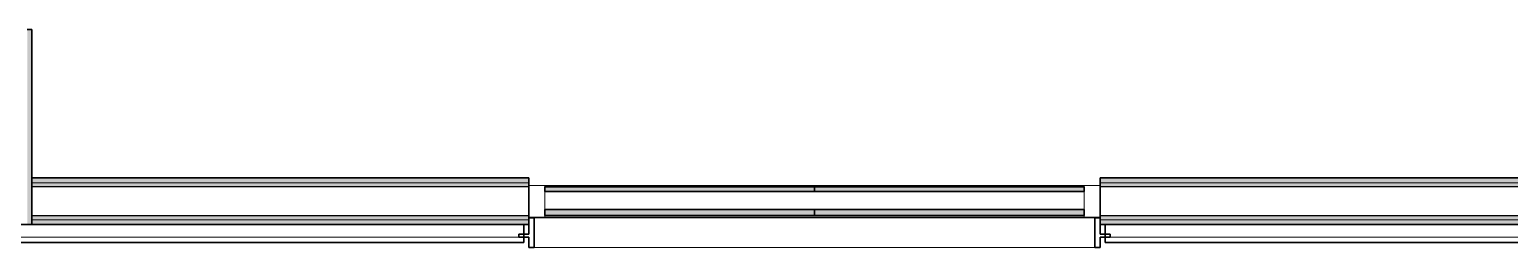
# Model space of a CAD drawing. Header units: millimetres. Extents: x 155920 to 295199, y -4084 to 97293.
# Drawn here: x 182412 to 187076, y 15039 to 15725 of the extents above; entities that cross this region are included whole.
import ezdxf

# ---------------------------------------------------------------- set-up
doc = ezdxf.new("R2010")
doc.units = ezdxf.units.MM
doc.header["$MEASUREMENT"] = 0
for name, color, linetype, lineweight in [('A-GLAZ-CURT', 7, 'CONTINUOUS', 9), ('A-GLAZ-CWMG', 7, 'CONTINUOUS', 9), ('A-WALL', 7, 'CONTINUOUS', 9), ('A-WALL-PATT', 7, 'CONTINUOUS', 25), ('I-WALL', 7, 'CONTINUOUS', 9)]:
    doc.layers.add(name, color=color, linetype=linetype, lineweight=lineweight)

msp = doc.modelspace()

# ---------------------------------------------------------------- hatches: boundary and pattern name
at = {"layer": 'A-GLAZ-CURT'}
h = msp.add_hatch(color=256, dxfattribs=at)
h.paths.add_polyline_path([(184035.8, 15139), (184885.8, 15139), (184885.8, 15158.5), (184035.8, 15158.5)], flags=0)
h.paths.add_polyline_path([(184885.8, 15214.5), (184885.8, 15229), (184035.8, 15229), (184035.8, 15214.5), (184250.8, 15214.5)], flags=0)
h = msp.add_hatch(color=256, dxfattribs=at)
h.paths.add_polyline_path([(184885.8, 15139), (185735.8, 15139), (185735.8, 15158.5), (184885.8, 15158.5)], flags=0)
h.paths.add_polyline_path([(185735.8, 15214.5), (185735.8, 15229), (184885.8, 15229), (184885.8, 15214.5), (185100.8, 15214.5)], flags=0)
at = {"layer": 'A-WALL-PATT', "lineweight": 5}
msp.add_hatch(color=256, dxfattribs=at).paths.add_polyline_path([(182419.6, 15110.5), (182419.6, 15725.1), (182404.6, 15725.1), (182404.6, 15110.5)], flags=0)
h = msp.add_hatch(color=256, dxfattribs=at)
h.paths.add_polyline_path([(187490.7, 15242.5), (187490.7, 15257.5), (185785.8, 15257.5), (185785.8, 15242.5), (187240.9, 15242.5)], flags=0)
h.paths.add_polyline_path([(183054.8, 15242.5), (183985.8, 15242.5), (183985.8, 15257.5), (182419.6, 15257.5), (182419.6, 15242.5), (182456.7, 15242.5)], flags=0)
h = msp.add_hatch(color=256, dxfattribs=at)
h.paths.add_polyline_path([(187490.7, 15230), (187490.7, 15242.5), (185785.8, 15242.5), (185785.8, 15230), (187240.9, 15230)], flags=0)
h.paths.add_polyline_path([(183985.8, 15230), (183985.8, 15242.5), (182419.6, 15242.5), (182419.6, 15230), (183054.8, 15230)], flags=0)
h = msp.add_hatch(color=256, dxfattribs=at)
h.paths.add_polyline_path([(187240.9, 15125.5), (187490.7, 15125.5), (187490.7, 15138), (185785.8, 15138), (185785.8, 15125.5), (186642.9, 15125.5)], flags=0)
h.paths.add_polyline_path([(183985.8, 15125.5), (183985.8, 15138), (182419.6, 15138), (182419.6, 15125.5), (183054.8, 15125.5)], flags=0)
at = {"layer": 'A-WALL-PATT', "lineweight": 9}
h = msp.add_hatch(color=256, dxfattribs=at)
h.paths.add_polyline_path([(187490.7, 15110.5), (187490.7, 15125.5), (185785.8, 15125.5), (185785.8, 15110.5), (187240.9, 15110.5)], flags=0)
h.paths.add_polyline_path([(183985.8, 15110.5), (183985.8, 15125.5), (182419.6, 15125.5), (182419.6, 15110.5), (183054.8, 15110.5)], flags=0)

# ---------------------------------------------------------------- linework, layer by layer
at = {"layer": 'A-GLAZ-CURT', "lineweight": 30}
for p, q in [((184885.8, 15229), (184035.8, 15229)), ((184035.8, 15229), (184035.8, 15214.5)), ((184035.8, 15214.5), (184885.8, 15214.5)), ((184885.8, 15214.5), (184885.8, 15229)), ((185735.8, 15229), (184885.8, 15229)), ((184885.8, 15229), (184885.8, 15214.5)), ((184885.8, 15214.5), (185735.8, 15214.5)), ((185735.8, 15214.5), (185735.8, 15229)), ((184885.8, 15158.5), (184035.8, 15158.5)), ((184035.8, 15158.5), (184035.8, 15139)), ((184885.8, 15139), (184885.8, 15158.5)), ((185735.8, 15158.5), (184885.8, 15158.5)), ((184885.8, 15158.5), (184885.8, 15139)), ((185735.8, 15139), (185735.8, 15158.5)), ((184035.8, 15139), (184885.8, 15139)), ((184885.8, 15139), (185735.8, 15139))]:
    msp.add_line(p, q, dxfattribs=at)
at = {"layer": 'A-GLAZ-CWMG', "lineweight": 20}
for p, q in [((184035.8, 15234), (183985.8, 15234)), ((183985.8, 15234), (183985.8, 15134)), ((184035.8, 15134), (184035.8, 15234)), ((183985.8, 15134), (184035.8, 15134))]:
    msp.add_line(p, q, dxfattribs=at)
at = {"layer": 'A-GLAZ-CWMG'}
for p, q in [((184885.8, 15234), (184035.8, 15234)), ((185735.8, 15234), (184885.8, 15234)), ((184885.8, 15134), (184035.8, 15134)), ((185735.8, 15134), (184885.8, 15134))]:
    msp.add_line(p, q, dxfattribs=at)
at = {"layer": 'A-GLAZ-CWMG', "lineweight": 20, "extrusion": (0, 0, -1)}
for p, q in [((185785.8, 15234), (185735.8, 15234)), ((185735.8, 15234), (185735.8, 15134)), ((185785.8, 15134), (185785.8, 15234)), ((185735.8, 15134), (185785.8, 15134))]:
    msp.add_line(p, q, dxfattribs=at)
at = {"layer": 'A-WALL'}
for p, q in [((183985.8, 15242.5), (182419.6, 15242.5)), ((183985.8, 15230), (182419.6, 15230)), ((183985.8, 15229), (182419.6, 15229)), ((187490.7, 15242.5), (185785.8, 15242.5)), ((187490.7, 15230), (185785.8, 15230)), ((187490.7, 15229), (185785.8, 15229)), ((183985.8, 15139), (182419.6, 15139)), ((183985.8, 15138), (182419.6, 15138)), ((183985.8, 15125.5), (182419.6, 15125.5)), ((184001.8, 15132), (185769.8, 15132)), ((187490.7, 15139), (185785.8, 15139)), ((187490.7, 15138), (185785.8, 15138)), ((187490.7, 15125.5), (185785.8, 15125.5)), ((183969.8, 15070.5), (182212.3, 15070.5)), ((188129.2, 15070.5), (185801.8, 15070.5)), ((184001.8, 15038.5), (185769.8, 15038.5))]:
    msp.add_line(p, q, dxfattribs=at)
at = {"layer": 'A-WALL', "lineweight": 30}
for p, q in [((184001.8, 15132), (183985.8, 15132)), ((183985.8, 15132), (183985.8, 15080.5)), ((184001.8, 15038.5), (184001.8, 15132)), ((185785.8, 15132), (185769.8, 15132)), ((185769.8, 15132), (185769.8, 15038.5)), ((185785.8, 15080.5), (185785.8, 15132)), ((183985.8, 15080.5), (183953.8, 15080.5)), ((183953.8, 15080.5), (183953.8, 15070.5)), ((183953.8, 15070.5), (183985.8, 15070.5)), ((183985.8, 15070.5), (183985.8, 15038.5)), ((185817.8, 15080.5), (185785.8, 15080.5)), ((185785.8, 15038.5), (185785.8, 15070.5)), ((185785.8, 15070.5), (185817.8, 15070.5)), ((185817.8, 15070.5), (185817.8, 15080.5)), ((183985.8, 15038.5), (184001.8, 15038.5)), ((185769.8, 15038.5), (185785.8, 15038.5))]:
    msp.add_line(p, q, dxfattribs=at)
at = {"layer": 'I-WALL', "lineweight": 30}
for p, q in [((182419.6, 15725.1), (182404.6, 15725.1)), ((182419.6, 15110.5), (182419.6, 15725.1)), ((183985.8, 15257.5), (182419.6, 15257.5)), ((182419.6, 15257.5), (182419.6, 15110.5)), ((183985.8, 15110.5), (183985.8, 15257.5)), ((187490.7, 15257.5), (185785.8, 15257.5)), ((185785.8, 15257.5), (185785.8, 15110.5)), ((183969.8, 15110.5), (182212.3, 15110.5)), ((182404.6, 15110.5), (182419.6, 15110.5)), ((182419.6, 15110.5), (183985.8, 15110.5)), ((183969.8, 15054.5), (183969.8, 15110.5)), ((185785.8, 15110.5), (187490.7, 15110.5)), ((188089.2, 15110.5), (185801.8, 15110.5)), ((185801.8, 15110.5), (185801.8, 15054.5)), ((182212.3, 15054.5), (183969.8, 15054.5)), ((185801.8, 15054.5), (188129.2, 15054.5))]:
    msp.add_line(p, q, dxfattribs=at)

doc.saveas('drawing.dxf')
